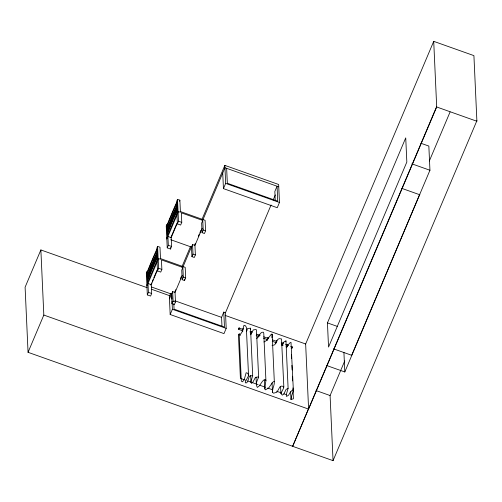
<?xml version="1.0" encoding="UTF-8"?>
<svg xmlns="http://www.w3.org/2000/svg" width="502" height="502" viewBox="0 0 502 502"><rect width="100%" height="100%" fill="white"/><g stroke="black" fill="none" stroke-linecap="round" stroke-linejoin="round"><path stroke-width="0.75" d="M282.18 345.577L283.944 341.918L285.958 340.883L288.11 388.341L286.096 389.383L283.781 394.108L282.293 395.137L280.894 393.474L283.373 388.611L283.686 386.383L281.277 386.107L279.865 386.973L276.897 392.244L273.546 393.198L272.479 392.238C272.128 388.523 274.694 385.411 274.318 381.689L273.515 381.602L272.498 382.505L268.714 387.977L265.407 389.822L265.043 389.69L264.824 387.469L265.922 380.654L265.514 379.631L264.077 379.807C261.216 381.708 260.538 385.674 257.407 387.368L257.112 387.067C255.192 383.591 257.294 380.434 258.624 377.284L256.466 329.82L255.643 329.532L253.259 329.946L250.724 334.696M271.896 337.833L272.159 334.232L271.356 334.137L266.556 340.513L263.914 341.987M292.936 387.908L293.425 398.801L290.965 399.485L291.831 395.212L293.4 391.002L291.003 342.383L290.143 342.659L287.991 345.012L286.41 347.76M250.372 329.312L250.529 328.201L247.781 328.49L247.128 329.036L246.457 331.621M250.529 328.201L252.688 375.659L250.925 381.558L251.502 383.421L252.882 382.16L255.418 377.41L257.802 376.989L258.624 377.284M246.595 331.282L246.978 329.732L246.545 330.103M238.676 329.362L239.14 327.982L238.676 329.362L243.056 330.918M292.208 346.907L291.944 348.288L292.409 346.901L290.746 346.393M147.343 280.116L147.619 279.35A40.913 6.344 -70.4 0 1 157.088 256.98L157.321 256.522M167.248 233.085L167.524 232.319A40.913 6.344 -70.4 0 1 176.993 209.943L177.225 209.485M148.397 276.207L148.699 275.429A66.578 10.322 -70.4 0 1 157.176 255.198M168.302 229.176L168.597 228.391A66.578 10.322 -70.4 0 1 177.08 208.161M157.026 249.902A66.082 10.247 -70.4 0 0 147.042 273.496L148.297 273.935L148.253 273.006L146.998 272.511L147.306 271.739A99.107 15.367 -70.4 0 1 156.712 249.507L156.982 248.923M168.157 225.969L166.902 225.48L167.21 224.701A99.107 15.367 -70.4 0 1 176.616 202.469L176.88 201.886M147.073 287.665L40.869 249.94L25.1 287.207L28.056 352.316L333.046 460.654L476.875 120.744M28.056 352.316L43.825 315.055L40.869 249.94M157.603 246.382L156.938 247.969L157.484 260.017L158.155 258.436L160.533 259.283L159.981 247.229L157.603 246.382L158.601 268.25L157.465 270.923L160.734 272.084L161.864 269.411L161.431 259.873L182.866 267.484L183.299 277.022L182.17 279.696L184.541 280.536L185.671 277.87L185.194 267.353L160.502 258.58M177.507 199.35L176.836 200.932L177.388 212.986L178.053 211.398L180.431 212.246L179.885 200.191L177.507 199.35L178.499 221.213L177.369 223.886L180.638 225.047L181.768 222.373L181.335 212.835L202.77 220.453L203.203 229.985L202.074 232.658L204.446 233.505L205.575 230.832L205.098 220.322L180.4 211.549M179.44 201.246L179.885 200.191M147.475 282.902L157.452 259.321M167.373 235.871L177.357 212.29M146.879 285.08L147.506 283.599L146.954 271.551L146.333 273.025L147.324 294.894L150.594 296.054L151.673 293.501L151.271 284.659L157.917 268.953M166.783 238.042L167.404 236.567L166.859 224.513L166.237 225.988L167.229 247.856L170.498 249.017L171.577 246.463L171.176 237.628L177.52 222.631M146.923 286.052L158.199 259.408M166.827 239.015L178.097 212.377M150.769 285.073L151.686 282.915M152.294 281.471L153.204 279.313M153.813 277.876L157.17 269.95M170.975 237.32L176.767 223.635M147.324 294.894L148.404 292.34L148.002 283.498L151.271 284.659M167.229 247.856L168.308 245.302L167.906 236.467L171.176 237.628M170.573 293.632L169.356 296.513L170.172 314.503L223.98 333.61L226.201 328.364L225.486 312.721L271.067 204.998M181.856 266.976L190.39 246.802M201.98 219.418L224.846 165.378L278.654 184.491L279.47 202.475L277.248 207.721L223.44 188.614L222.731 172.964M169.463 298.853L171.684 293.607L171.929 299.085M182.923 267.033L191.431 246.928M202.977 219.638L224.952 167.718L278.754 186.826M171.596 294.128L172.663 291.593L175.041 292.434L175.474 301.972L174.401 304.507L172.029 303.666L171.596 294.128L151.635 287.037M182.866 267.484L181.737 270.158L182.17 279.696M191.494 247.091L192.567 244.556L194.939 245.403L195.378 254.941L194.305 257.47L191.927 256.629L191.494 247.091L170.799 239.743M202.77 220.453L201.641 223.12L202.074 232.658M174.834 291.838L175.75 289.679M180.318 278.874L181.235 276.715M194.437 245.522L195.347 243.363M198.397 236.16L199.313 234.001M199.922 232.564L200.831 230.399M175.041 292.434L182.295 275.291M194.939 245.403L202.199 228.253M172.029 303.666L173.102 301.131L172.663 291.593M191.927 256.629L193 254.094L192.567 244.556M170.172 314.503L172.393 309.257L172.035 301.432M223.44 188.614L225.662 183.368L224.846 165.378M221.978 326.331L221.57 317.358L223.785 312.112L225.486 312.721M273.195 199.972L275.322 194.945M248.546 375.747L248.484 374.655L247.455 373.124L246.137 372.754L244.311 379.305L242.617 381.821L241.318 381.162L239.159 333.698L240.458 334.357L242.152 331.847L243.985 325.29L245.296 325.66L246.331 327.197L248.546 375.747L245.459 381.564L245.265 382.762L246.344 382.951L247.555 381.821L249.281 376.5L249.933 375.948L252.688 375.659M43.825 315.055L308.604 409.105L305.649 343.995L433.715 41.346L473.919 55.628L476.9 121.258L436.514 106.913L292.66 446.303L308.429 409.042M327.442 322.899L405.735 137.868L406.833 162.046L328.54 347.07L327.442 322.899L337.551 326.488M308.604 409.105L436.696 106.976L433.715 41.346M333.046 460.654L330.09 395.538L344.748 360.9M429.335 160.998L450.099 111.921M420.902 143.258L428.846 146.076L429.944 170.253L351.651 355.284L333.598 348.871M326.614 365.5L344.805 371.963L419.766 194.305M175.556 213.808L175.982 212.854M157.026 257.815L157.377 257.062M250.774 334.332L251.822 331.452L251.389 331.822M177.269 210.463L177.037 210.922A40.913 6.344 -70.4 0 0 167.568 233.292L167.292 234.064L168.484 234.484M157.371 257.495L157.132 257.959A40.913 6.344 -70.4 0 0 147.663 280.329L147.387 281.095L148.579 281.522M256.798 338.605L260.883 333.046L261.918 332.343L263.355 332.173L263.77 333.196L265.922 380.654M242.886 328.804L243.319 328.433M259.063 334.552L259.496 334.181L258.448 337.062L258.417 336.334M282.695 342.941L283.128 342.571L282.08 345.451L282.042 344.723M287.364 344.604L287.797 344.234L286.749 347.114L286.717 346.386M272.059 345.545L274.738 344.786L277.706 339.509L279.125 338.649L281.528 338.919L283.856 387.224M411.891 163.84L429.944 170.253M401.594 188.3L419.785 194.763M225.662 183.368L279.47 202.475M178.499 221.213L181.768 222.373M203.203 229.985L205.575 230.832M166.902 225.48L168.685 226.113M168.201 226.904L166.946 226.458A66.082 10.247 -70.4 0 1 176.924 202.864M168.233 230.292L167.103 229.897A77.779 12.061 -70.4 0 1 177.08 206.297M168.308 245.302L171.577 246.463M193 254.094L195.378 254.941M158.601 268.25L161.864 269.411M183.299 277.022L185.671 277.87M146.998 272.511L148.19 272.937M148.893 277.531L147.199 276.928A77.779 12.061 -70.4 0 1 157.176 253.334M151.504 289.24L169.94 295.791M225.254 315.438L305.649 343.995M174.815 300.754L221.57 317.358M148.404 292.34L151.673 293.501M173.102 301.131L175.474 301.972M238.939 327.988L243.313 329.544M249.883 331.878L252.073 332.65M256.453 334.207L260.099 335.505M263.745 336.798L268.124 338.354M272.504 339.91L276.884 341.467M281.258 343.023L282.72 343.537M285.638 344.573L288.556 345.614M256.189 335.587L259.107 336.622M263.487 338.179L267.861 339.735M272.241 341.285L276.621 342.841M281.729 344.654L283.184 345.175M286.109 346.211L287.564 346.731M172.393 309.257L226.201 328.364M240.627 335.248L238.419 334.464L240.414 378.364L245.566 380.196M316.059 390.556L330.09 395.538M247.775 380.98L258.091 384.645M259.559 385.166L265.451 387.255M267.66 388.04L272.818 389.872M276.502 391.183L281.653 393.016M283.862 393.8L286.071 394.585M293.4 391.002L293.155 389.841L292.302 390.123L290.15 392.476L288.568 395.225L286.604 396.379L286.278 396.16L286.655 393.279L288.11 388.341M343.92 352.429L344.805 371.963M291.411 354.45L291.593 358.34M291.907 365.343L292.12 370.012M292.402 376.236L292.616 380.905M290.614 391.704L290.965 399.485M275.247 200.442L274.839 191.469L277.06 186.223L277.738 201.177L227.331 183.268L226.647 168.321M280.58 386.471L280.894 393.474M272.159 334.232L274.318 381.689M272.059 382.901L272.479 392.238M264.466 380.089L264.855 388.648M256.026 377.165L256.34 384.168M250.649 375.452L250.969 382.455M242.24 330.586L242.271 331.314M223.785 312.112L224.469 327.066L174.056 309.157L173.824 303.923M184.479 279.074L184.541 280.536M176.968 215.044L177.369 223.886M170.429 247.542L170.498 249.017M157.063 262.082L157.465 270.923M285.958 340.883L285.958 341.373M177.03 205.136A77.779 12.061 -70.4 0 0 167.053 228.73L168.741 229.332A70.286 10.9 -70.4 0 1 177.055 209.359M168.728 225.523A66.578 10.322 -70.4 0 1 169.425 223.741M171.295 219.054A66.578 10.322 -70.4 0 1 172.945 215.063M173.184 214.505A66.578 10.322 -70.4 0 1 173.899 212.835M174.131 212.283A66.578 10.322 -70.4 0 1 174.847 210.645M175.085 210.106A66.578 10.322 -70.4 0 1 176.033 207.972M176.974 205.889A66.578 10.322 -70.4 0 1 177.601 204.527M157.126 252.173A77.779 12.061 -70.4 0 0 147.149 275.767L148.843 276.364A70.286 10.9 -70.4 0 1 157.151 256.39M149.985 269.593A66.578 10.322 -70.4 0 1 150.449 268.419M150.688 267.836A66.578 10.322 -70.4 0 1 152.332 263.795M153.518 260.977A66.578 10.322 -70.4 0 1 154.942 257.677M155.181 257.137A66.578 10.322 -70.4 0 1 155.815 255.713M156.128 255.01A66.578 10.322 -70.4 0 1 156.756 253.61M268.181 337.262L267.133 340.143L268.181 337.262M276.771 340.312L275.723 343.199L276.771 340.312"/></g></svg>
